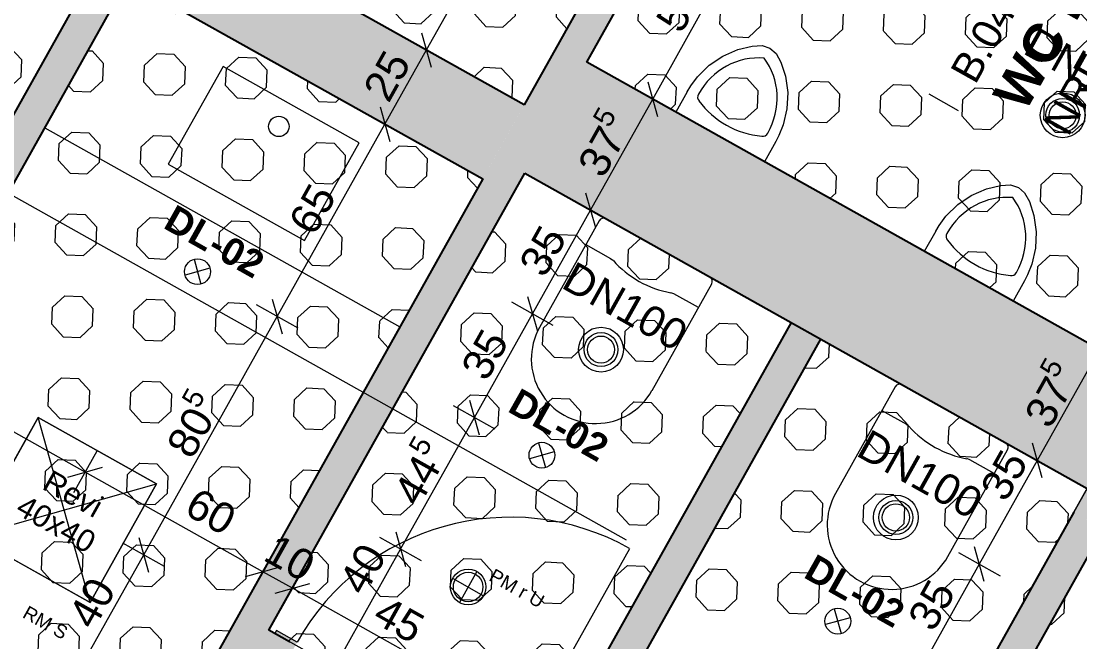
# Model space of a CAD drawing. Header units: metres. Extents: x -27.1 to 50.1, y 105.7 to 163.4.
# Drawn here: x -4.43 to -1.309, y 127.855 to 129.683 of the extents above; entities that cross this region are included whole.
import ezdxf

# ---------------------------------------------------------------- set-up
doc = ezdxf.new("R2010")
doc.units = ezdxf.units.M
doc.header["$MEASUREMENT"] = 0
for name, pattern in [('Punktlinie', [0.0035, 0, -0.0035]), ('Strichlinie', [0.004, 0.003, -0.001]), ('Strichpunktlinie', [0.006703, 0.003528, -0.001764, 0, -0.001411]), ('Wipeout_Contour', [1, 0, -1])]:
    doc.linetypes.add(name, pattern=pattern)
for name, color, linetype in [('00  Raster', 7, 'Continuous'), ('10  Fassade_Deckschraffur', 7, 'Continuous'), ('20  Decke Abhangdecke', 7, 'Continuous'), ('20  Decke Abhangdecke_Deckschraffur', 7, 'Continuous'), ('20  Deckenspiegel + Einbauten', 7, 'Continuous'), ('20  Möbel Sanitär', 7, 'Continuous'), ('20  Wand Leichtbau', 7, 'Continuous'), ('20  Wand Leichtbau_Schnittschraffur', 7, 'Continuous'), ('20  Wand Leichtbau_Tür', 7, 'Continuous'), ('40  Bemaßung 1_ 50 Deckenspiegel', 7, 'Continuous'), ('50  NUF - Raumstempel', 7, 'Continuous')]:
    doc.layers.add(name, color=color, linetype=linetype)
doc.styles.add('ERSTELLTER_STIL_1', font='arial.ttf')
doc.styles.add('ERSTELLTER_STIL_2', font='arial.ttf')
pattern_1 = [(42.60545, (0.02602, 0.02393), (-0.2311238, 0.2512973), [0.05, -0.29142136]), (42.60545, (-0.0557, 0.11278), (-0.2311238, 0.2512973), [0.05, -0.2914214]), (42.60545, (0.0361, 0.26514), (-0.2311238, 0.2512973), [0.05, -0.2914214]), (42.60545, (-0.0456, 0.354), (-0.2311238, 0.2512973), [0.05, -0.2914214]), (132.60545, (-0.02393, 0.02602), (0.2512973, 0.2311238), [0.05, -0.29142136]), (132.60545, (0.0649, 0.10774), (0.2512973, 0.2311238), [0.05, -0.2914214]), (132.60545, (-0.01385, 0.26723), (0.2512973, 0.2311238), [0.05, -0.2914214]), (132.60545, (0.075, 0.34895), (0.2512973, 0.2311238), [0.05, -0.2914214]), (357.60545, (-0.02393, 0.02602), (0.01008675, 0.24121055), [0.05, -0.19142136]), (357.60545, (-0.0189, 0.14663), (0.01008675, 0.24121055), [0.05, -0.19142136]), (87.60545, (-0.05778, 0.06282), (-0.24121055, 0.01008675), [0.05, -0.19142136]), (87.60545, (0.06282, 0.05778), (-0.24121055, 0.01008675), [0.05, -0.19142136])]

msp = doc.modelspace()

# ---------------------------------------------------------------- wipeouts: each hides what was drawn before it
at = {"color": 254, "linetype": 'Wipeout_Contour', "lineweight": 0, "ltscale": 578.896248}
msp.add_wipeout([(1.5068, 161.8649), (-18.3925, 126.3498), (-18.2219, 126.2542), (1.6769, 161.7686)], dxfattribs=at).dxf.layer = '10  Fassade_Deckschraffur'

# ---------------------------------------------------------------- next in the draw order: wipeouts: each hides what was drawn before it
at = {"color": 254, "linetype": 'Wipeout_Contour', "lineweight": 0, "ltscale": 579.750368}
msp.add_wipeout([(1.2236, 162.0253), (-18.6764, 126.5088), (-18.6188, 126.4766), (1.2811, 161.9927)], dxfattribs=at).dxf.layer = '10  Fassade_Deckschraffur'

# ---------------------------------------------------------------- next in the draw order: wipeouts: each hides what was drawn before it
at = {"color": 254, "linetype": 'Wipeout_Contour', "lineweight": 0, "ltscale": 579.478915}
msp.add_wipeout([(-18.4602, 126.3877), (1.4393, 161.9032), (1.2811, 161.9927), (-18.6188, 126.4766)], dxfattribs=at).dxf.layer = '10  Fassade_Deckschraffur'

# ---------------------------------------------------------------- next in the draw order: wipeouts: each hides what was drawn before it
at = {"color": 254, "linetype": 'Wipeout_Contour', "lineweight": 0, "ltscale": 579.276268}
msp.add_wipeout([(1.4393, 161.9032), (-18.4602, 126.3877), (-18.4575, 126.3862), (1.4419, 161.9017)], dxfattribs=at).dxf.layer = '10  Fassade_Deckschraffur'

# ---------------------------------------------------------------- next in the draw order: wipeouts: each hides what was drawn before it
at = {"color": 254, "linetype": 'Wipeout_Contour', "lineweight": 0, "ltscale": 579.199344}
msp.add_wipeout([(1.4446, 161.9001), (-18.4548, 126.3847), (-18.4016, 126.3549), (1.4977, 161.8701)], dxfattribs=at).dxf.layer = '10  Fassade_Deckschraffur'

# ---------------------------------------------------------------- next in the draw order: wipeouts: each hides what was drawn before it
at = {"color": 254, "linetype": 'Wipeout_Contour', "lineweight": 0, "ltscale": 579.127053}
msp.add_wipeout([(-18.3972, 126.3524), (1.5021, 161.8676), (1.4977, 161.8701), (-18.4016, 126.3549)], dxfattribs=at).dxf.layer = '10  Fassade_Deckschraffur'

# ---------------------------------------------------------------- next in the draw order: wipeouts: each hides what was drawn before it
at = {"color": 254, "linetype": 'Wipeout_Contour', "lineweight": 0, "ltscale": 579.115674}
msp.add_wipeout([(1.5021, 161.8676), (-18.3972, 126.3524), (-18.3925, 126.3498), (1.5068, 161.8649)], dxfattribs=at).dxf.layer = '10  Fassade_Deckschraffur'

# ---------------------------------------------------------------- next in the draw order: hatches: boundary and pattern name
at = {"layer": '20  Decke Abhangdecke_Deckschraffur', "linetype": 'Continuous', "lineweight": 18, "true_color": 0xffd5aa}
h = msp.add_hatch(dxfattribs=at)
h.set_pattern_fill('Kreise_2_0001', color=41, style=0, pattern_type=2)
h.set_pattern_definition(pattern_1)
h.paths.add_polyline_path([(-3.9938, 130.0234), (-2.947, 129.4369), (-2.8492, 129.6114), (-1.7997, 131.4844), (-4.068, 132.7553), (-4.9551, 131.1719), (-3.821, 130.5364), (-3.7338, 130.4876), (-3.7827, 130.4003)])
h = msp.add_hatch(dxfattribs=at)
h.set_pattern_fill('Kreise_2_0001', color=41, style=0, pattern_type=2)
h.set_pattern_definition(pattern_1)
h.paths.add_polyline_path([(-2.762, 129.5625), (-1.244, 128.7119), (-0.9727, 129.1962), (-0.1945, 130.585), (-1.7125, 131.4355)])
h = msp.add_hatch(dxfattribs=at)
h.set_pattern_fill('Kreise_2_0001', color=41, style=0, pattern_type=2)
h.set_pattern_definition(pattern_1)
h.paths.add_polyline_path([(-5.004, 131.0846), (-6.0158, 129.2788), (-4.8817, 128.6433), (-3.8699, 130.4492)])
h = msp.add_hatch(dxfattribs=at)
h.set_pattern_fill('Kreise_2_0001', color=41, style=0, pattern_type=2)
h.set_pattern_definition(pattern_1)
h.paths.add_polyline_path([(-3.6995, 127.8892), (-2.9143, 127.4493), (-2.1601, 128.7954), (-2.9453, 129.2353), (-2.9819, 129.1699)])
h = msp.add_hatch(dxfattribs=at)
h.set_pattern_fill('Kreise_2_0001', color=41, style=0, pattern_type=2)
h.set_pattern_definition(pattern_1)
h.paths.add_polyline_path([(-2.8271, 127.4004), (-2.0419, 126.9605), (-1.3268, 128.2368), (-1.2877, 128.3066), (-1.4273, 128.3848), (-2.0729, 128.7465)])
h = msp.add_hatch(dxfattribs=at)
h.set_pattern_fill('Kreise_2_0001', color=41, style=0, pattern_type=2)
h.set_pattern_definition(pattern_1)
h.paths.add_polyline_path([(-2.5755, 125.8037), (-1.7903, 125.3637), (-0.4544, 127.748), (-1.2396, 128.1879)])
at = {"layer": '20  Wand Leichtbau_Schnittschraffur', "linetype": 'Continuous', "lineweight": 18}
for points in [[(-3.926, 127.6895), (-3.8388, 127.6406), (-2.194, 130.5762), (-2.2812, 130.6251)], [(-3.8699, 130.4492), (-4.8817, 128.6433), (-4.7945, 128.5945), (-3.7827, 130.4003)], [(-4.116, 129.8053), (-3.0692, 129.2188), (-2.947, 129.4369), (-3.9938, 130.0234)], [(-1.1044, 128.6337), (-2.762, 129.5625), (-2.9453, 129.2353), (-1.2877, 128.3066)], [(-2.8271, 127.4004), (-2.0729, 128.7465), (-2.1601, 128.7954), (-2.9143, 127.4493)], [(-0.3323, 127.9375), (-1.2168, 128.4331), (-1.3268, 128.2368), (-0.4423, 127.7412)], [(-2.0419, 126.9605), (-1.9547, 126.9116), (-1.2396, 128.1879), (-1.3268, 128.2368)], [(-3.6995, 127.8892), (-3.7484, 127.802), (-3.6873, 127.7678), (-3.6384, 127.855)]]:
    msp.add_hatch(color=9, dxfattribs=at).paths.add_polyline_path(points)
at = {"layer": '20  Wand Leichtbau_Schnittschraffur', "linetype": 'Continuous', "lineweight": 0, "true_color": 0xffffff}
msp.add_hatch(color=7, dxfattribs=at).paths.add_polyline_path([(-3.6573, 127.7395), (-3.6157, 127.8136), (-3.6332, 127.8234), (-3.6161, 127.8539), (-3.6771, 127.8882), (-3.682, 127.8794), (-3.6384, 127.855), (-3.6873, 127.7678), (-3.7309, 127.7922), (-3.7358, 127.7835)])

# ---------------------------------------------------------------- next in the draw order: linework, layer by layer
at = {"layer": '20  Decke Abhangdecke', "color": 7, "linetype": 'Continuous', "lineweight": 13, "ltscale": 1000, "flags": 128}
for points in [[(-3.9938, 130.0234), (-3.7827, 130.4003), (-3.7338, 130.4876), (-3.821, 130.5364), (-4.9551, 131.1719), (-4.068, 132.7553), (-1.7997, 131.4844), (-2.8492, 129.6114), (-2.947, 129.4369)], [(-2.762, 129.5625), (-1.7125, 131.4355), (-0.1945, 130.585), (-0.9727, 129.1962), (-1.244, 128.7119)], [(-5.004, 131.0846), (-3.8699, 130.4492), (-4.8817, 128.6433), (-6.0158, 129.2788)], [(-3.6995, 127.8892), (-2.9819, 129.1699), (-2.9453, 129.2353), (-2.1601, 128.7954), (-2.9143, 127.4493)], [(-2.8271, 127.4004), (-2.0729, 128.7465), (-1.4273, 128.3848), (-1.2877, 128.3066), (-1.3268, 128.2368), (-2.0419, 126.9605)], [(-2.5755, 125.8037), (-1.2396, 128.1879), (-0.4544, 127.748), (-1.7903, 125.3637)]]:
    msp.add_lwpolyline(points, close=True, dxfattribs=at)
at = {"layer": '20  Deckenspiegel + Einbauten', "color": 7, "linetype": 'Continuous', "lineweight": 18, "ltscale": 1000}
for p, q in [((-3.9203, 128.982), (-3.8998, 128.9089)), ((-3.8735, 128.9557), (-3.9467, 128.9352)), ((-2.9051, 128.4413), (-2.8846, 128.3681)), ((-2.8582, 128.4149), (-2.9314, 128.3945)), ((-3.0866, 128.0623), (-3.1381, 127.9707)), ((-3.1581, 128.0422), (-3.0666, 127.9908)), ((-2.0327, 127.9525), (-2.0122, 127.8793)), ((-1.9858, 127.9261), (-2.059, 127.9057))]:
    msp.add_line(p, q, dxfattribs=at)
for centre, radius in [((-1.3595, 129.4061), 0.066), ((-1.3595, 129.4061), 0.05), ((-1.3595, 129.4061), 0.04), ((-3.9101, 128.9455), 0.038), ((-2.7205, 128.7158), 0.066), ((-2.7205, 128.7158), 0.05), ((-2.7205, 128.7158), 0.04), ((-2.8948, 128.4047), 0.038), ((-1.8513, 128.2213), 0.066), ((-1.8513, 128.2213), 0.05), ((-1.8513, 128.2213), 0.04), ((-3.1123, 128.0165), 0.0525), ((-3.1123, 128.0165), 0.0435), ((-2.0224, 127.9159), 0.038)]:
    msp.add_circle(centre, radius, dxfattribs=at)
at = {"layer": '20  Möbel Sanitär', "color": 9, "linetype": 'Continuous', "lineweight": 18, "ltscale": 1000}
for p, q in [((-3.9938, 130.0234), (-2.947, 129.4369)), ((-2.7026, 129.8731), (-2.947, 129.4369)), ((-4.3604, 129.3691), (-4.116, 129.8053)), ((-4.116, 129.8053), (-3.0692, 129.2188)), ((-2.3616, 129.5808), (-2.3171, 129.6002)), ((-2.3171, 129.6002), (-2.2753, 129.6098)), ((-2.2753, 129.6098), (-2.2459, 129.6114)), ((-2.2459, 129.6114), (-2.2227, 129.6042)), ((-2.2227, 129.6042), (-2.2045, 129.5882)), ((-2.2045, 129.5882), (-2.1905, 129.5623)), ((-2.4363, 129.5194), (-2.4017, 129.5535)), ((-2.4017, 129.5535), (-2.3616, 129.5808)), ((-2.1905, 129.5623), (-2.1769, 129.5216)), ((-3.8348, 129.5503), (-3.9961, 129.2624)), ((-3.4335, 129.3255), (-3.8348, 129.5503)), ((-2.1769, 129.5216), (-2.1702, 129.4736)), ((-2.4668, 129.4756), (-2.4562, 129.4925)), ((-2.4562, 129.4925), (-2.4363, 129.5194)), ((-2.4668, 129.4756), (-2.5002, 129.4158)), ((-2.1702, 129.4736), (-2.1725, 129.4251)), ((-2.5002, 129.4158), (-2.2385, 129.2692)), ((-2.1725, 129.4251), (-2.1836, 129.3778)), ((-4.3604, 129.3691), (-3.3136, 128.7826)), ((-2.1836, 129.3778), (-2.1961, 129.3467)), ((-2.1961, 129.3467), (-2.205, 129.3289)), ((-3.5948, 129.0376), (-3.4335, 129.3255)), ((-2.205, 129.3289), (-2.2385, 129.2692)), ((-3.9961, 129.2624), (-3.5948, 129.0376)), ((-3.3136, 128.7826), (-3.0692, 129.2188)), ((-1.6288, 129.1702), (-1.5843, 129.1896)), ((-1.5843, 129.1896), (-1.5425, 129.1992)), ((-1.5425, 129.1992), (-1.5131, 129.2008)), ((-1.5131, 129.2008), (-1.4899, 129.1937)), ((-1.4899, 129.1937), (-1.4717, 129.1776)), ((-1.4717, 129.1776), (-1.4577, 129.1517)), ((-1.6689, 129.1429), (-1.6288, 129.1702)), ((-1.4577, 129.1517), (-1.4441, 129.111)), ((-1.7035, 129.1088), (-1.6689, 129.1429)), ((-2.7258, 129.0951), (-2.9017, 128.7811)), ((-2.4, 128.9298), (-2.7053, 129.1009)), ((-1.7234, 129.0819), (-1.7035, 129.1088)), ((-1.4441, 129.111), (-1.4374, 129.063)), ((-1.7339, 129.065), (-1.7674, 129.0053)), ((-1.7339, 129.065), (-1.7234, 129.0819)), ((-1.4374, 129.063), (-1.4397, 129.0145)), ((-2.7649, 129.0253), (-2.6921, 128.9846)), ((-1.7674, 129.0053), (-1.5057, 128.8586)), ((-1.4397, 129.0145), (-1.4507, 128.9672)), ((-2.6921, 128.9846), (-2.6852, 128.979)), ((-1.4507, 128.9672), (-1.4633, 128.9361)), ((-1.4633, 128.9361), (-1.4722, 128.9183)), ((-2.5702, 128.5953), (-2.3943, 128.9094)), ((-1.4722, 128.9183), (-1.5057, 128.8586)), ((-2.5061, 128.8803), (-2.5145, 128.8834)), ((-2.4334, 128.8396), (-2.5061, 128.8803)), ((-1.8534, 128.6063), (-2.0293, 128.2923)), ((-1.5276, 128.441), (-1.833, 128.6121)), ((-1.8925, 128.5365), (-1.8197, 128.4958)), ((-1.8197, 128.4958), (-1.8128, 128.4902)), ((-1.6978, 128.1065), (-1.5219, 128.4206)), ((-1.6337, 128.3915), (-1.6421, 128.3946)), ((-1.561, 128.3508), (-1.6337, 128.3915))]:
    msp.add_line(p, q, dxfattribs=at)
msp.add_circle((-3.6703, 129.3734), 0.03, dxfattribs=at)
for centre, radius, start, end in [((-2.7127, 129.0878), 0.015, 60.738, 150.738), ((-2.4624, 129.1765), 0.2977, 221.5556, 259.9203), ((-2.4073, 128.9167), 0.015, 330.738, 60.738), ((-2.736, 128.6882), 0.19, 150.738, 330.738), ((-1.8403, 128.599), 0.015, 60.738, 150.738), ((-1.59, 128.6876), 0.2977, 221.5556, 259.9203), ((-1.5349, 128.4279), 0.015, 330.738, 60.738), ((-1.8636, 128.1994), 0.19, 150.738, 330.738)]:
    msp.add_arc(centre, radius, start, end, dxfattribs=at)
for centre, major_axis, start_param, end_param in [((-2.2702, 129.3769), (0.0985, 0.1758), 0.381689, 1.570796), ((-2.3918, 129.445), (0.0985, 0.1758), 4.712389, 5.901496), ((-2.4195, 129.4605), (0.0084, 0.015), 1.570796, 2.841554), ((-2.205, 129.6359), (0.1453, 0.2593), 2.746802, 3.141593), ((-2.205, 129.6359), (0.1453, 0.2593), 3.141593, 3.536384), ((-2.2426, 129.3613), (0.0084, 0.015), 3.441632, 4.712389), ((-1.5374, 128.9663), (0.0985, 0.1758), 0.381689, 1.570796), ((-1.659, 129.0344), (0.0985, 0.1758), 4.712389, 5.901496), ((-1.6867, 129.0499), (0.0084, 0.015), 1.570796, 2.841554), ((-1.4721, 129.2254), (0.1453, 0.2593), 2.746802, 3.141593), ((-1.4721, 129.2254), (0.1453, 0.2593), 3.141593, 3.536384), ((-1.5097, 128.9507), (0.0084, 0.015), 3.441632, 4.712389)]:
    msp.add_ellipse(centre, major_axis=major_axis, ratio=0.928571, start_param=start_param, end_param=end_param, dxfattribs=at)
at = {"layer": '20  Wand Leichtbau', "color": 7, "linetype": 'Continuous', "lineweight": 25, "ltscale": 1000, "flags": 128}
for points in [[(-2.2812, 130.6251), (-2.947, 129.4369)], [(-2.762, 129.5625), (-2.194, 130.5762)], [(-3.8699, 130.4492), (-4.8817, 128.6433)], [(-2.947, 129.4369), (-3.9938, 130.0234)], [(-4.7945, 128.5945), (-4.116, 129.8053)], [(-4.116, 129.8053), (-3.0692, 129.2188)], [(-1.244, 128.7119), (-2.762, 129.5625)], [(-3.0692, 129.2188), (-3.926, 127.6895)], [(-3.6995, 127.8892), (-2.9453, 129.2353)], [(-2.9453, 129.2353), (-1.2877, 128.3066)], [(-2.1601, 128.7954), (-2.9143, 127.4493)], [(-2.8271, 127.4004), (-2.0729, 128.7465)], [(-1.3268, 128.2368), (-2.0419, 126.9605)], [(-1.9547, 126.9116), (-1.2396, 128.1879)], [(-3.6384, 127.855), (-3.6995, 127.8892)]]:
    msp.add_lwpolyline(points, dxfattribs=at)
at = {"layer": '20  Wand Leichtbau', "color": 7, "linetype": 'Continuous', "lineweight": 13, "ltscale": 1000, "flags": 128}
for points in [[(-2.0729, 128.7465), (-2.1601, 128.7954)], [(-1.3268, 128.2368), (-1.2168, 128.4331)]]:
    msp.add_lwpolyline(points, dxfattribs=at)
at = {"layer": '20  Wand Leichtbau_Tür', "color": 7, "linetype": 'Continuous', "lineweight": 18, "ltscale": 1000}
for p, q in [((-2.988, 127.502), (-2.636, 128.1301)), ((-3.6771, 127.8882), (-3.682, 127.8794)), ((-3.682, 127.8794), (-3.6384, 127.855)), ((-3.6161, 127.8539), (-3.6771, 127.8882))]:
    msp.add_line(p, q, dxfattribs=at)
at = {"layer": '20  Wand Leichtbau_Tür', "color": 7, "linetype": 'Continuous', "lineweight": 13, "ltscale": 1000}
msp.add_arc((-2.988, 127.502), 0.72, 60.738, 150.738, dxfattribs=at)
at = {"layer": '40  Bemaßung 1_ 50 Deckenspiegel', "color": 7, "linetype": 'Continuous', "lineweight": 13, "ltscale": 1000}
for p, q in [((-3.2354, 129.5985), (-2.624, 130.6897)), ((-2.5682, 129.4539), (-2.2998, 129.933)), ((-3.2498, 129.6495), (-3.221, 129.5475)), ((-3.1741, 129.5641), (-3.2968, 129.6329)), ((-3.3576, 129.3804), (-3.2354, 129.5985)), ((-2.5826, 129.505), (-2.5539, 129.4029)), ((-2.5069, 129.4196), (-2.6296, 129.4883)), ((-3.372, 129.4314), (-3.3432, 129.3294)), ((-2.7515, 129.1268), (-2.5682, 129.4539)), ((-3.2963, 129.346), (-3.419, 129.4148)), ((-3.6751, 128.8138), (-3.3576, 129.3804)), ((-2.7659, 129.1778), (-2.7372, 129.0757)), ((-2.6902, 129.0924), (-2.8129, 129.1612)), ((-2.9226, 128.8215), (-2.7515, 129.1268)), ((-2.937, 128.8725), (-2.9082, 128.7704)), ((-3.6138, 128.7794), (-3.7364, 128.8482)), ((-3.6895, 128.8648), (-3.6607, 128.7628)), ((-2.8613, 128.7871), (-2.9839, 128.8559)), ((-3.0937, 128.5161), (-2.9226, 128.8215)), ((-1.3124, 128.7503), (-1.1897, 128.6815)), ((-1.251, 128.7159), (-1.4343, 128.3887)), ((-3.1081, 128.5672), (-3.0793, 128.4651)), ((-3.0323, 128.4818), (-3.155, 128.5505)), ((-3.3112, 128.1279), (-3.0937, 128.5161)), ((-1.4199, 128.3377), (-1.4487, 128.4398)), ((-1.4957, 128.4231), (-1.373, 128.3544)), ((-1.4343, 128.3887), (-1.6054, 128.0834)), ((-3.3256, 128.179), (-3.2968, 128.0769)), ((-3.2499, 128.0936), (-3.3725, 128.1623)), ((-3.6832, 128.1229), (-3.7519, 128.0002)), ((-3.5058, 127.7807), (-3.3112, 128.1279)), ((-1.6667, 128.1178), (-1.544, 128.0491)), ((-1.591, 128.0324), (-1.6198, 128.1345)), ((-3.7686, 128.0472), (-3.6665, 128.0759)), ((-3.6303, 128.0127), (-3.7175, 128.0616)), ((-3.5959, 128.074), (-3.6647, 127.9513)), ((-1.6054, 128.0834), (-1.7765, 127.7781)), ((-3.6814, 127.9983), (-3.5793, 128.0271)), ((-3.2377, 127.7927), (-3.6303, 128.0127))]:
    msp.add_line(p, q, dxfattribs=at)
at = {"layer": '50  NUF - Raumstempel', "color": 253, "linetype": 'Punktlinie', "lineweight": 18, "ltscale": 1000, "true_color": 0x9f9f9f}
for p, q in [((-1.3142, 130.2548), (-1.7544, 129.4692)), ((-1.7544, 129.4692), (-1.1204, 129.1139))]:
    msp.add_line(p, q, dxfattribs=at)

# ---------------------------------------------------------------- next in the draw order: texts
at = {"layer": '20  Deckenspiegel + Einbauten', "color": 7, "linetype": 'Continuous', "lineweight": 18}
for s, insert, char_height, attachment_point, rotation, style in [('\\A1;{\\pqc;\\fArial|b0|i0|c0|p38;DN\\fArial|b0|i0|c0|p38;100}', (-1.2658, 129.5732), 0.09, 2, 330.738, 'ERSTELLTER_STIL_1'), ('\\A1;{\\pqc;\\fArial|b1|i0|c0|p38;DL-0\\fArial|b1|i0|c0|p38;2}', (-3.8401, 129.0694), 0.08, 2, 330.574, 'ERSTELLTER_STIL_2'), ('\\A1;{\\pqc;\\fArial|b0|i0|c0|p38;DN\\fArial|b0|i0|c0|p38;100}', (-2.6269, 128.8829), 0.09, 2, 330.738, 'ERSTELLTER_STIL_1'), ('\\A1;{\\pqc;\\fArial|b1|i0|c0|p38;DL-0\\fArial|b1|i0|c0|p38;2}', (-2.8249, 128.5287), 0.08, 2, 330.574, 'ERSTELLTER_STIL_2'), ('\\A1;{\\pqc;\\fArial|b0|i0|c0|p38;DN\\fArial|b0|i0|c0|p38;100}', (-1.7577, 128.3884), 0.09, 2, 330.738, 'ERSTELLTER_STIL_1'), ('\\A1;{\\pqc;\\fArial|b1|i0|c0|p38;DL-0\\fArial|b1|i0|c0|p38;2}', (-1.9525, 128.0399), 0.08, 2, 330.574, 'ERSTELLTER_STIL_2'), ('\\A1;{\\pql;\\fArial|b0|i0|c0|p38;PM r\\fArial|b0|i0|c0|p38; U}', (-3.0343, 128.0726), 0.04, 1, 330.6522, 'ERSTELLTER_STIL_1'), ('\\A1;{\\pql;\\fArial|b0|i0|c0|p38;RM\\fArial|b0|i0|c0|p38; S}', (-4.4094, 127.9634), 0.04, 1, 330.738, 'ERSTELLTER_STIL_1')]:
    msp.add_mtext(s, dxfattribs=dict(at, insert=insert, char_height=char_height, attachment_point=attachment_point, rotation=rotation, style=style))
at = {"layer": '40  Bemaßung 1_ 50 Deckenspiegel', "color": 7, "linetype": 'Continuous', "lineweight": 13, "char_height": 0.09, "width": 0.136595, "attachment_point": 7, "style": 'ERSTELLTER_STIL_1'}
for s, insert, rotation in [('\\A1;{\\pql;\\fArial|b0|i0|c0|p38;55}', (-2.4831, 129.6427), 60.738), ('\\A1;{\\pql;\\fArial|b0|i0|c0|p38;25}', (-3.3456, 129.4387), 60.738), ('\\A1;{\\pql;\\fArial|b0|i0|c0|p38;65}', (-3.5654, 129.0463), 60.738), ('\\A1;{\\pql;\\fArial|b0|i0|c0|p38;35}', (-2.8862, 128.9233), 60.738), ('\\A1;{\\pql;\\fArial|b0|i0|c0|p38;35}', (-3.0572, 128.618), 60.738), ('\\A1;{\\pql;\\fArial|b0|i0|c0|p38;35}', (-1.5264, 128.2624), 60.738), ('\\A1;{\\pql;\\fArial|b0|i0|c0|p38;60}', (-3.954, 128.2328), 330.738), ('\\A1;{\\pql;\\fArial|b0|i0|c0|p38;10}', (-3.721, 128.0966), 330.738), ('\\A1;{\\pql;\\fArial|b0|i0|c0|p38;40}', (-3.4177, 127.9867), 60.738), ('\\A1;{\\pql;\\fArial|b0|i0|c0|p38;35}', (-1.74, 127.88), 60.738), ('\\A1;{\\pql;\\fArial|b0|i0|c0|p38;45}', (-3.3989, 127.9145), 330.738)]:
    msp.add_mtext(s, dxfattribs=dict(at, insert=insert, rotation=rotation))
at = {"layer": '40  Bemaßung 1_ 50 Deckenspiegel', "color": 7, "linetype": 'Continuous', "lineweight": 13, "char_height": 0.09, "attachment_point": 7, "rotation": 60.738, "style": 'ERSTELLTER_STIL_1'}
for s, insert in [('\\A1;{\\pql;\\fArial|b0|i0|c0|p38;37\\fArial|b0|i0|c0|p38;\\A1{\\H.66x;\\S5^  ;}}', (-2.6917, 129.2041)), ('\\A1;{\\pql;\\fArial|b0|i0|c0|p38;37\\fArial|b0|i0|c0|p38;\\A1{\\H.66x;\\S5^  ;}}', (-1.3745, 128.466)), ('\\A1;{\\pql;\\fArial|b0|i0|c0|p38;80\\fArial|b0|i0|c0|p38;\\A1{\\H.66x;\\S5^  ;}}', (-3.9037, 128.3765)), ('\\A1;{\\pql;\\fArial|b0|i0|c0|p38;44\\fArial|b0|i0|c0|p38;\\A1{\\H.66x;\\S5^  ;}}', (-3.2348, 128.236))]:
    msp.add_mtext(s, dxfattribs=dict(at, insert=insert))
at = {"layer": '50  NUF - Raumstempel', "color": 253, "linetype": 'Continuous', "lineweight": 18, "true_color": 0x9f9f9f, "attachment_point": 1, "rotation": 60.738}
for s, insert, char_height, style in [('\\A1;{\\pql;\\pt0;\\fArial|b0|i0|c0|p38;B.04.1.007}', (-1.6938, 129.5365), 0.0875, 'ERSTELLTER_STIL_1'), ('\\A1;{\\pqj;\\pt0;\\fArial|b1|i0|c0|p38;WC H}', (-1.5688, 129.4665), 0.1125, 'ERSTELLTER_STIL_2'), ('\\A1;{\\pqj;\\pt0;\\fArial|b0|i0|c0|p38;NRF: }', (-1.4196, 129.3829), 0.0875, 'ERSTELLTER_STIL_1')]:
    msp.add_mtext(s, dxfattribs=dict(at, insert=insert, char_height=char_height, style=style))

# ---------------------------------------------------------------- next in the draw order: wipeouts: each hides what was drawn before it
at = {"color": 254, "linetype": 'Wipeout_Contour', "lineweight": 0, "ltscale": 513.264692}
msp.add_wipeout([(-4.5757, 128.1665), (-4.2268, 127.971), (-4.0313, 128.32), (-4.3802, 128.5155)], dxfattribs=at).dxf.layer = '20  Deckenspiegel + Einbauten'

# ---------------------------------------------------------------- next in the draw order: hatches: boundary and pattern name
at = {"layer": '20  Decke Abhangdecke_Deckschraffur', "linetype": 'Continuous', "lineweight": 18, "true_color": 0xffd5aa}
h = msp.add_hatch(dxfattribs=at)
h.set_pattern_fill('Kreise_2_0001', color=41, style=0, pattern_type=2)
h.set_pattern_definition(pattern_1)
h.paths.add_polyline_path([(-6.6757, 128.1011), (-4.4075, 126.8302), (-3.0692, 129.2188), (-4.116, 129.8053), (-4.7945, 128.5945), (-4.8434, 128.5072), (-4.9306, 128.5561), (-6.0647, 129.1915)])

# ---------------------------------------------------------------- next in the draw order: linework, layer by layer
at = {"layer": '00  Raster', "color": 7, "linetype": 'Strichpunktlinie', "lineweight": 13, "ltscale": 1000}
msp.add_line((3.2894, 124.8296), (-16.3199, 135.8167), dxfattribs=at)
at = {"layer": '20  Decke Abhangdecke', "color": 7, "linetype": 'Continuous', "lineweight": 13, "ltscale": 1000, "flags": 128}
msp.add_lwpolyline([(-6.6757, 128.1011), (-6.0647, 129.1915), (-4.9306, 128.5561), (-4.8434, 128.5072), (-4.7945, 128.5945), (-4.116, 129.8053), (-3.0692, 129.2188), (-4.4075, 126.8302)], close=True, dxfattribs=at)
at = {"layer": '20  Deckenspiegel + Einbauten', "color": 7, "linetype": 'Continuous', "lineweight": 13, "ltscale": 1000}
for p, q in [((-4.5757, 128.1665), (-4.3802, 128.5155)), ((-4.3802, 128.5155), (-4.0313, 128.32)), ((-4.0313, 128.32), (-4.2268, 127.971)), ((-4.2268, 127.971), (-4.5757, 128.1665))]:
    msp.add_line(p, q, dxfattribs=at)
at = {"layer": '20  Deckenspiegel + Einbauten', "color": 7, "linetype": 'Strichlinie', "lineweight": 13, "ltscale": 1000}
for p, q in [((-4.2268, 127.971), (-4.3802, 128.5155)), ((-4.5757, 128.1665), (-4.0313, 128.32))]:
    msp.add_line(p, q, dxfattribs=at)
at = {"layer": '20  Deckenspiegel + Einbauten', "color": 7, "linetype": 'Continuous', "lineweight": 18, "ltscale": 1000, "flags": 128}
msp.add_lwpolyline([(-4.5757, 128.1665), (-4.2268, 127.971), (-4.0313, 128.32), (-4.3802, 128.5155)], close=True, dxfattribs=at)
at = {"layer": '40  Bemaßung 1_ 50 Deckenspiegel', "color": 7, "linetype": 'Continuous', "lineweight": 13, "ltscale": 1000}
for p, q in [((-4.0685, 128.1116), (-3.6751, 128.8138)), ((-4.241, 128.3548), (-4.7644, 128.6481)), ((-4.2066, 128.4162), (-4.2754, 128.2935)), ((-4.292, 128.3404), (-4.1899, 128.3692)), ((-3.7175, 128.0616), (-4.241, 128.3548)), ((-4.0829, 128.1627), (-4.0541, 128.0606)), ((-4.0072, 128.0772), (-4.1299, 128.146)), ((-4.2641, 127.7627), (-4.0685, 128.1116))]:
    msp.add_line(p, q, dxfattribs=at)

# ---------------------------------------------------------------- next in the draw order: texts
at = {"layer": '20  Deckenspiegel + Einbauten', "color": 7, "linetype": 'Continuous', "lineweight": 13, "insert": (-4.2608, 128.3194), "char_height": 0.065, "attachment_point": 2, "rotation": 330.738, "line_spacing_factor": 0.940294, "style": 'ERSTELLTER_STIL_1'}
msp.add_mtext('\\A1;{\\pqc;\\fArial|b0|i0|c0|p38;Revi\\P\\pqc;\\fArial|b0|i0|c0|p38;40x40}', dxfattribs=at)
at = {"layer": '40  Bemaßung 1_ 50 Deckenspiegel', "color": 7, "linetype": 'Continuous', "lineweight": 13, "insert": (-4.2154, 127.8864), "char_height": 0.09, "width": 0.136595, "attachment_point": 7, "rotation": 60.738, "style": 'ERSTELLTER_STIL_1'}
msp.add_mtext('\\A1;{\\pql;\\fArial|b0|i0|c0|p38;40}', dxfattribs=at)

doc.saveas('drawing.dxf')
